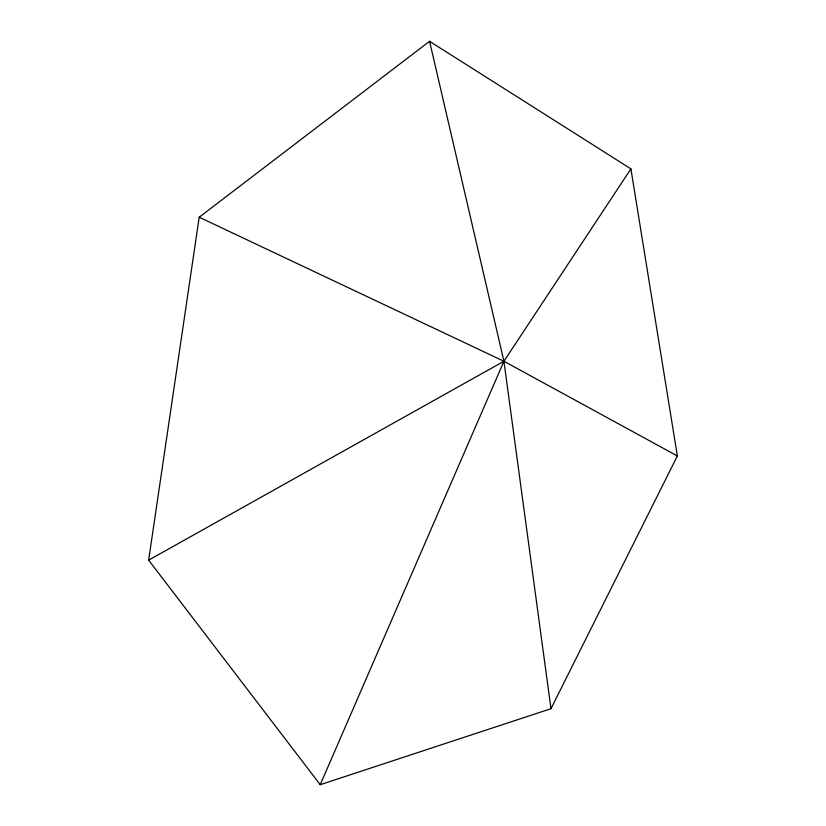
<?xml version="1.0" encoding="UTF-8"?>
<svg xmlns="http://www.w3.org/2000/svg" width="826" height="826" viewBox="0 0 826 826"><rect width="100%" height="100%" fill="white"/><g stroke="black" fill="none" stroke-linecap="round" stroke-linejoin="round"><path stroke-width="1.24" d="M148.639 560.152L199.2 217.217L429.572 41.3L630.899 168.865L677.361 455.962L550.983 708.698L320.23 784.7L148.639 560.152L503.932 361.261L630.899 168.865M320.23 784.7L503.932 361.261L429.572 41.3M199.2 217.217L503.932 361.261L677.361 455.962M503.932 361.261L550.983 708.698"/></g></svg>
